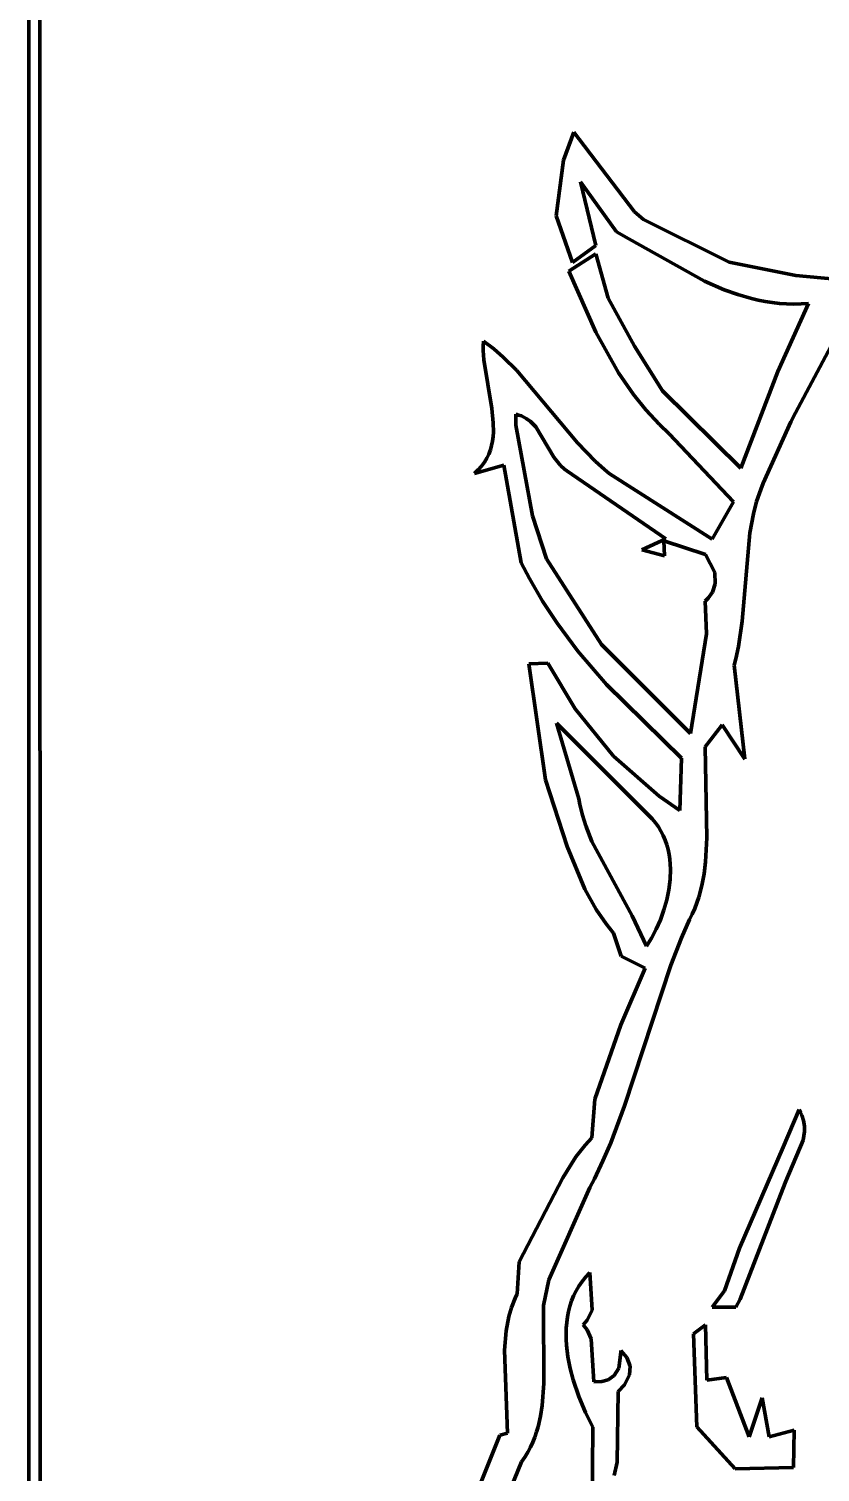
# Model space of a CAD drawing. Header units: millimetres. Extents: x 0 to 7.9, y 0 to 11.
# Drawn here: x 0 to 1, y 6.554 to 8.378 of the extents above; entities that cross this region are included whole.
import ezdxf

# ---------------------------------------------------------------- set-up
doc = ezdxf.new("R2010")
doc.units = ezdxf.units.MM
doc.layers.add('color#020202ff', color=7, linetype='CONTINUOUS', lineweight=100)
doc.layers.add('color#ffffffff', color=7, linetype='CONTINUOUS', lineweight=100)

msp = doc.modelspace()

# ---------------------------------------------------------------- linework, layer by layer
at = {"layer": 'color#020202ff'}
for p, q in [((0, 0), (0, 11.0278)), ((0.0134, 11.0278), (0.0151, 0.0128)), ((0.6759, 8.2121), (0.6887, 8.2475)), ((0.6887, 8.2475), (0.7655, 8.1469)), ((0.6663, 8.1418), (0.6759, 8.2121)), ((0.7429, 8.1217), (0.6972, 8.185)), ((0.6972, 8.185), (0.7165, 8.1045)), ((0.687, 8.0828), (0.6663, 8.1418)), ((0.7655, 8.1469), (0.7767, 8.1374)), ((0.7767, 8.1374), (0.8852, 8.0833)), ((0.7584, 8.1128), (0.7429, 8.1217)), ((0.7165, 8.1045), (0.687, 8.0828)), ((0.8541, 8.0592), (0.7584, 8.1128)), ((0.6827, 8.0719), (0.7167, 8.0941)), ((0.7167, 8.0941), (0.7321, 8.0378)), ((0.8852, 8.0833), (0.9693, 8.0664)), ((0.7167, 7.9951), (0.6827, 8.0719)), ((0.9693, 8.0664), (1.0193, 8.0619)), ((0.879, 8.0484), (0.8541, 8.0592)), ((0.896, 8.0423), (0.879, 8.0484)), ((0.7321, 8.0378), (0.7657, 7.9772)), ((0.9132, 8.0373), (0.896, 8.0423)), ((0.922, 8.0352), (0.9132, 8.0373)), ((0.9308, 8.0335), (0.922, 8.0352)), ((0.9397, 8.0322), (0.9308, 8.0335)), ((0.9487, 8.0312), (0.9397, 8.0322)), ((0.9466, 7.9454), (0.9855, 8.0313)), ((0.9578, 8.0306), (0.9487, 8.0312)), ((0.9669, 8.0304), (0.9578, 8.0306)), ((0.9762, 8.0306), (0.9669, 8.0304)), ((0.9855, 8.0313), (0.9762, 8.0306)), ((1.0345, 8.0154), (0.9689, 7.8931)), ((0.7454, 7.9437), (0.7167, 7.9951)), ((0.5743, 7.9719), (0.5744, 7.9778)), ((0.5749, 7.9599), (0.5743, 7.9719)), ((0.5744, 7.9778), (0.5748, 7.9836)), ((0.5748, 7.9836), (0.5876, 7.9738)), ((0.5876, 7.9738), (0.5997, 7.9634)), ((0.7657, 7.9772), (0.8009, 7.9207)), ((0.585, 7.8985), (0.5749, 7.9599)), ((0.5997, 7.9634), (0.6167, 7.9466)), ((0.6167, 7.9466), (0.6934, 7.8549)), ((0.7643, 7.9161), (0.7454, 7.9437)), ((0.8998, 7.8232), (0.9466, 7.9454)), ((0.78, 7.8966), (0.7643, 7.9161)), ((0.8009, 7.9207), (0.8998, 7.8232)), ((0.587, 7.8804), (0.585, 7.8985)), ((0.5871, 7.8687), (0.587, 7.8804)), ((0.6154, 7.8911), (0.6154, 7.8775)), ((0.6191, 7.8902), (0.6154, 7.8911)), ((0.6225, 7.889), (0.6191, 7.8902)), ((0.6287, 7.886), (0.6225, 7.889)), ((0.634, 7.8821), (0.6287, 7.886)), ((0.6408, 7.8751), (0.634, 7.8821)), ((0.7972, 7.8781), (0.78, 7.8966)), ((0.9632, 7.8818), (0.9281, 7.8039)), ((0.9689, 7.8931), (0.9632, 7.8818)), ((0.586, 7.8573), (0.5867, 7.8629)), ((0.5867, 7.8629), (0.5871, 7.8687)), ((0.6154, 7.8775), (0.6364, 7.763)), ((0.6636, 7.837), (0.6408, 7.8751)), ((0.8095, 7.8665), (0.7972, 7.8781)), ((0.8905, 7.7804), (0.8095, 7.8665)), ((0.5813, 7.8409), (0.5833, 7.8462)), ((0.5833, 7.8462), (0.5848, 7.8517)), ((0.5848, 7.8517), (0.586, 7.8573)), ((0.6934, 7.8549), (0.7156, 7.8319)), ((0.6003, 7.8267), (0.5633, 7.8162)), ((0.5681, 7.8209), (0.5723, 7.8257)), ((0.5723, 7.8257), (0.5758, 7.8306)), ((0.5758, 7.8306), (0.5788, 7.8357)), ((0.5788, 7.8357), (0.5813, 7.8409)), ((0.6223, 7.7034), (0.6003, 7.8267)), ((0.6721, 7.8264), (0.6636, 7.837)), ((0.6772, 7.8218), (0.6721, 7.8264)), ((0.7156, 7.8319), (0.7275, 7.8212)), ((0.5633, 7.8162), (0.5681, 7.8209)), ((0.68, 7.8198), (0.6772, 7.8218)), ((0.8051, 7.7338), (0.68, 7.8198)), ((0.7275, 7.8212), (0.7337, 7.8161)), ((0.7337, 7.8161), (0.8635, 7.7335)), ((0.9251, 7.7962), (0.9199, 7.7808)), ((0.9281, 7.8039), (0.9251, 7.7962)), ((0.8635, 7.7335), (0.8905, 7.7804)), ((0.9199, 7.7808), (0.9158, 7.7652)), ((0.6364, 7.763), (0.6543, 7.7084)), ((0.9158, 7.7652), (0.9114, 7.7415)), ((0.7746, 7.7198), (0.8051, 7.7338)), ((0.9114, 7.7415), (0.9017, 7.6295)), ((0.8035, 7.7123), (0.7746, 7.7198)), ((0.8552, 7.714), (0.8025, 7.7311)), ((0.8025, 7.7311), (0.8035, 7.7123)), ((0.6326, 7.6836), (0.6223, 7.7034)), ((0.6543, 7.7084), (0.7237, 7.6)), ((0.8669, 7.6914), (0.8552, 7.714)), ((0.6493, 7.6549), (0.6326, 7.6836)), ((0.8676, 7.6767), (0.8669, 7.6914)), ((0.8586, 7.6587), (0.8641, 7.6665)), ((0.8641, 7.6665), (0.8676, 7.6767)), ((0.6676, 7.6272), (0.6493, 7.6549)), ((0.8549, 7.6549), (0.8586, 7.6587)), ((0.8566, 7.6138), (0.8549, 7.6549)), ((0.6941, 7.5918), (0.6676, 7.6272)), ((0.9017, 7.6295), (0.8971, 7.5977)), ((0.8362, 7.4876), (0.8566, 7.6138)), ((0.73, 7.5497), (0.6941, 7.5918)), ((0.7237, 7.6), (0.8362, 7.4876)), ((0.8971, 7.5977), (0.8937, 7.582)), ((0.6318, 7.5759), (0.6559, 7.5767)), ((0.6532, 7.4291), (0.6318, 7.5759)), ((0.6559, 7.5767), (0.6906, 7.5189)), ((0.8937, 7.582), (0.8916, 7.5742)), ((0.8916, 7.5742), (0.9051, 7.4551)), ((0.8248, 7.4565), (0.73, 7.5497)), ((0.6906, 7.5189), (0.7389, 7.4593)), ((0.6668, 7.5007), (0.6952, 7.4053)), ((0.7784, 7.389), (0.6668, 7.5007)), ((0.8763, 7.4988), (0.855, 7.4709)), ((0.9051, 7.4551), (0.8763, 7.4988)), ((0.855, 7.4709), (0.8569, 7.356)), ((0.7389, 7.4593), (0.7966, 7.4086)), ((0.823, 7.3905), (0.8248, 7.4565)), ((0.6804, 7.3451), (0.6532, 7.4291)), ((0.6952, 7.4053), (0.6965, 7.3982)), ((0.7966, 7.4086), (0.823, 7.3905)), ((0.6965, 7.3982), (0.6998, 7.3844)), ((0.7834, 7.3845), (0.7784, 7.389)), ((0.6998, 7.3844), (0.704, 7.3709)), ((0.704, 7.3709), (0.7117, 7.3512)), ((0.788, 7.3798), (0.7834, 7.3845)), ((0.7921, 7.3748), (0.788, 7.3798)), ((0.7958, 7.3697), (0.7921, 7.3748)), ((0.799, 7.3643), (0.7958, 7.3697)), ((0.7117, 7.3512), (0.7624, 7.2573)), ((0.8018, 7.3587), (0.799, 7.3643)), ((0.8043, 7.353), (0.8018, 7.3587)), ((0.8063, 7.3471), (0.8043, 7.353)), ((0.8569, 7.356), (0.8554, 7.3255)), ((0.7029, 7.2909), (0.6804, 7.3451)), ((0.8079, 7.3411), (0.8063, 7.3471)), ((0.8092, 7.335), (0.8079, 7.3411)), ((0.8102, 7.3288), (0.8092, 7.335)), ((0.8108, 7.3225), (0.8102, 7.3288)), ((0.8106, 7.3032), (0.811, 7.3161)), ((0.811, 7.3161), (0.8108, 7.3225)), ((0.8554, 7.3255), (0.8535, 7.3105)), ((0.8091, 7.2903), (0.8106, 7.3032)), ((0.8507, 7.2957), (0.8468, 7.281)), ((0.8535, 7.3105), (0.8507, 7.2957)), ((0.7172, 7.2654), (0.7029, 7.2909)), ((0.8028, 7.2647), (0.8064, 7.2774)), ((0.8064, 7.2774), (0.8091, 7.2903)), ((0.8468, 7.281), (0.8444, 7.2738)), ((0.7297, 7.2472), (0.7172, 7.2654)), ((0.7983, 7.2524), (0.8028, 7.2647)), ((0.8386, 7.2595), (0.8352, 7.2525)), ((0.8417, 7.2666), (0.8386, 7.2595)), ((0.8444, 7.2738), (0.8417, 7.2666)), ((0.739, 7.2356), (0.7297, 7.2472)), ((0.7624, 7.2573), (0.7806, 7.2188)), ((0.7931, 7.2405), (0.7983, 7.2524)), ((0.8352, 7.2525), (0.825, 7.2296)), ((0.7486, 7.2064), (0.739, 7.2356)), ((0.7806, 7.2188), (0.7871, 7.2293)), ((0.7871, 7.2293), (0.7931, 7.2405)), ((0.825, 7.2296), (0.8113, 7.1949)), ((0.7791, 7.191), (0.7486, 7.2064)), ((0.7483, 7.1197), (0.7791, 7.191)), ((0.8113, 7.1949), (0.753, 7.0171)), ((0.7152, 7.0258), (0.7483, 7.1197)), ((0.7115, 6.9768), (0.7152, 7.0258)), ((0.753, 7.0171), (0.7355, 6.9705)), ((0.9535, 6.965), (0.9735, 7.0124)), ((0.9735, 7.0124), (0.9754, 7.009)), ((0.9754, 7.009), (0.977, 7.0055)), ((0.977, 7.0055), (0.9793, 6.9986)), ((0.9793, 6.9986), (0.9803, 6.9916)), ((0.9803, 6.9916), (0.9803, 6.9846)), ((0.6914, 6.9526), (0.703, 6.9675)), ((0.703, 6.9675), (0.7115, 6.9768)), ((0.7355, 6.9705), (0.7256, 6.9476)), ((0.9787, 6.974), (0.9567, 6.9221)), ((0.9803, 6.9846), (0.9787, 6.974)), ((0.6748, 6.9261), (0.6914, 6.9526)), ((0.8982, 6.8374), (0.9535, 6.965)), ((0.7256, 6.9476), (0.7149, 6.9251)), ((0.6196, 6.82), (0.6748, 6.9261)), ((0.7092, 6.914), (0.6571, 6.7975)), ((0.7149, 6.9251), (0.7092, 6.914)), ((0.9567, 6.9221), (0.9528, 6.9122)), ((0.9528, 6.9122), (0.8989, 6.7727)), ((0.8791, 6.7834), (0.8982, 6.8374)), ((0.6173, 6.7796), (0.6196, 6.82)), ((0.7038, 6.801), (0.7089, 6.8064)), ((0.7089, 6.8064), (0.7118, 6.7592)), ((0.6571, 6.7975), (0.6504, 6.7648)), ((0.6917, 6.7834), (0.6952, 6.7895)), ((0.6952, 6.7895), (0.6993, 6.7954)), ((0.6993, 6.7954), (0.7038, 6.801)), ((0.6101, 6.7625), (0.6146, 6.774)), ((0.6146, 6.774), (0.6173, 6.7796)), ((0.6838, 6.7641), (0.686, 6.7707)), ((0.686, 6.7707), (0.6886, 6.7771)), ((0.6886, 6.7771), (0.6917, 6.7834)), ((0.8637, 6.7627), (0.8791, 6.7834)), ((0.8989, 6.7727), (0.8937, 6.7629)), ((0.6031, 6.7329), (0.6066, 6.7508)), ((0.6066, 6.7508), (0.6101, 6.7625)), ((0.6504, 6.7648), (0.6509, 6.6664)), ((0.6798, 6.7434), (0.6808, 6.7504)), ((0.6808, 6.7504), (0.6821, 6.7573)), ((0.6821, 6.7573), (0.6838, 6.7641)), ((0.7118, 6.7592), (0.7057, 6.7463)), ((0.8937, 6.7629), (0.8637, 6.7627)), ((0.6011, 6.7085), (0.6031, 6.7329)), ((0.6791, 6.7291), (0.6793, 6.7363)), ((0.6793, 6.7363), (0.6798, 6.7434)), ((0.7057, 6.7463), (0.7007, 6.7404)), ((0.7007, 6.7404), (0.7057, 6.7342)), ((0.7057, 6.7342), (0.7108, 6.7227)), ((0.8402, 6.7291), (0.8552, 6.7403)), ((0.8552, 6.7403), (0.857, 6.6705)), ((0.6792, 6.7219), (0.6791, 6.7291)), ((0.6796, 6.7146), (0.6792, 6.7219)), ((0.6814, 6.6999), (0.6796, 6.7146)), ((0.7108, 6.7227), (0.714, 6.6684)), ((0.8441, 6.6115), (0.8402, 6.7291)), ((0.6048, 6.6035), (0.6011, 6.7085)), ((0.6843, 6.6853), (0.6814, 6.6999)), ((0.7457, 6.6859), (0.7483, 6.7056)), ((0.7483, 6.7056), (0.7482, 6.7082)), ((0.7482, 6.7082), (0.7557, 6.6993)), ((0.7557, 6.6993), (0.76, 6.6882)), ((0.6881, 6.6708), (0.6843, 6.6853)), ((0.7323, 6.671), (0.7399, 6.6763)), ((0.7399, 6.6763), (0.7457, 6.6859)), ((0.7594, 6.6771), (0.753, 6.6645)), ((0.76, 6.6882), (0.7594, 6.6771)), ((0.6509, 6.6664), (0.649, 6.6387)), ((0.6952, 6.6497), (0.6881, 6.6708)), ((0.714, 6.6684), (0.7241, 6.6687)), ((0.7241, 6.6687), (0.7323, 6.671)), ((0.753, 6.6645), (0.7448, 6.6561)), ((0.857, 6.6705), (0.882, 6.6737)), ((0.882, 6.6737), (0.9106, 6.5988)), ((0.7037, 6.6297), (0.6952, 6.6497)), ((0.7448, 6.6561), (0.7438, 6.5671)), ((0.9106, 6.5988), (0.927, 6.6483)), ((0.927, 6.6483), (0.9357, 6.599)), ((0.6469, 6.625), (0.6438, 6.6116)), ((0.649, 6.6387), (0.6469, 6.625)), ((0.713, 6.6112), (0.7037, 6.6297)), ((0.5955, 6.6011), (0.6048, 6.6035)), ((0.6418, 6.6051), (0.6395, 6.5986)), ((0.6438, 6.6116), (0.6418, 6.6051)), ((0.7114, 6.4035), (0.713, 6.6112)), ((0.8926, 6.5586), (0.8441, 6.6115)), ((0.9357, 6.599), (0.9672, 6.6074)), ((0.9672, 6.6074), (0.9665, 6.5602)), ((0.4808, 6.3169), (0.5955, 6.6011)), ((0.6339, 6.5858), (0.6306, 6.5796)), ((0.6369, 6.5921), (0.6339, 6.5858)), ((0.6395, 6.5986), (0.6369, 6.5921)), ((0.6226, 6.5674), (0.5503, 6.3896)), ((0.6268, 6.5734), (0.6226, 6.5674)), ((0.6306, 6.5796), (0.6268, 6.5734)), ((0.7438, 6.5671), (0.74, 6.55)), ((0.9665, 6.5602), (0.8926, 6.5586))]:
    msp.add_line(p, q, dxfattribs=at)
at = {"layer": 'color#ffffffff'}
for p, q in [((0.0151, 0.0128), (0.0134, 11.0278)), ((0.6887, 8.2475), (0.6759, 8.2121)), ((0.7655, 8.1469), (0.6887, 8.2475)), ((0.6759, 8.2121), (0.6663, 8.1418)), ((0.7165, 8.1045), (0.6972, 8.185)), ((0.6972, 8.185), (0.7429, 8.1217)), ((0.6663, 8.1418), (0.687, 8.0828)), ((0.7767, 8.1374), (0.7655, 8.1469)), ((0.8852, 8.0833), (0.7767, 8.1374)), ((0.7429, 8.1217), (0.7584, 8.1128)), ((0.687, 8.0828), (0.7165, 8.1045)), ((0.7584, 8.1128), (0.8541, 8.0592)), ((0.7167, 8.0941), (0.6827, 8.0719)), ((0.7321, 8.0378), (0.7167, 8.0941)), ((0.9693, 8.0664), (0.8852, 8.0833)), ((0.6827, 8.0719), (0.7167, 7.9951)), ((1.0193, 8.0619), (0.9693, 8.0664)), ((0.8541, 8.0592), (0.879, 8.0484)), ((0.879, 8.0484), (0.896, 8.0423)), ((0.7657, 7.9772), (0.7321, 8.0378)), ((0.896, 8.0423), (0.9132, 8.0373)), ((0.9132, 8.0373), (0.922, 8.0352)), ((0.922, 8.0352), (0.9308, 8.0335)), ((0.9308, 8.0335), (0.9397, 8.0322)), ((0.9397, 8.0322), (0.9487, 8.0312)), ((0.9855, 8.0313), (0.9466, 7.9454)), ((0.9487, 8.0312), (0.9578, 8.0306)), ((0.9578, 8.0306), (0.9669, 8.0304)), ((0.9669, 8.0304), (0.9762, 8.0306)), ((0.9762, 8.0306), (0.9855, 8.0313)), ((0.9689, 7.8931), (1.0345, 8.0154)), ((0.7167, 7.9951), (0.7454, 7.9437)), ((0.5744, 7.9778), (0.5743, 7.9719)), ((0.5743, 7.9719), (0.5749, 7.9599)), ((0.5748, 7.9836), (0.5744, 7.9778)), ((0.5876, 7.9738), (0.5748, 7.9836)), ((0.5997, 7.9634), (0.5876, 7.9738)), ((0.8009, 7.9207), (0.7657, 7.9772)), ((0.5749, 7.9599), (0.585, 7.8985)), ((0.6167, 7.9466), (0.5997, 7.9634)), ((0.6934, 7.8549), (0.6167, 7.9466)), ((0.7454, 7.9437), (0.7643, 7.9161)), ((0.9466, 7.9454), (0.8998, 7.8232)), ((0.7643, 7.9161), (0.78, 7.8966)), ((0.8998, 7.8232), (0.8009, 7.9207)), ((0.585, 7.8985), (0.587, 7.8804)), ((0.587, 7.8804), (0.5871, 7.8687)), ((0.6154, 7.8911), (0.6191, 7.8902)), ((0.6154, 7.8775), (0.6154, 7.8911)), ((0.6191, 7.8902), (0.6225, 7.889)), ((0.6225, 7.889), (0.6287, 7.886)), ((0.6287, 7.886), (0.634, 7.8821)), ((0.634, 7.8821), (0.6408, 7.8751)), ((0.78, 7.8966), (0.7972, 7.8781)), ((0.9281, 7.8039), (0.9632, 7.8818)), ((0.9632, 7.8818), (0.9689, 7.8931)), ((0.5867, 7.8629), (0.586, 7.8573)), ((0.5871, 7.8687), (0.5867, 7.8629)), ((0.6364, 7.763), (0.6154, 7.8775)), ((0.6408, 7.8751), (0.6636, 7.837)), ((0.7972, 7.8781), (0.8095, 7.8665)), ((0.8095, 7.8665), (0.8905, 7.7804)), ((0.5833, 7.8462), (0.5813, 7.8409)), ((0.5848, 7.8517), (0.5833, 7.8462)), ((0.586, 7.8573), (0.5848, 7.8517)), ((0.7156, 7.8319), (0.6934, 7.8549)), ((0.5633, 7.8162), (0.6003, 7.8267)), ((0.5723, 7.8257), (0.5681, 7.8209)), ((0.5758, 7.8306), (0.5723, 7.8257)), ((0.5788, 7.8357), (0.5758, 7.8306)), ((0.5813, 7.8409), (0.5788, 7.8357)), ((0.6003, 7.8267), (0.6223, 7.7034)), ((0.6636, 7.837), (0.6721, 7.8264)), ((0.6721, 7.8264), (0.6772, 7.8218)), ((0.7275, 7.8212), (0.7156, 7.8319)), ((0.5681, 7.8209), (0.5633, 7.8162)), ((0.6772, 7.8218), (0.68, 7.8198)), ((0.68, 7.8198), (0.8051, 7.7338)), ((0.7337, 7.8161), (0.7275, 7.8212)), ((0.8635, 7.7335), (0.7337, 7.8161)), ((0.9199, 7.7808), (0.9251, 7.7962)), ((0.9251, 7.7962), (0.9281, 7.8039)), ((0.8905, 7.7804), (0.8635, 7.7335)), ((0.9158, 7.7652), (0.9199, 7.7808)), ((0.6543, 7.7084), (0.6364, 7.763)), ((0.9114, 7.7415), (0.9158, 7.7652)), ((0.8051, 7.7338), (0.7746, 7.7198)), ((0.9017, 7.6295), (0.9114, 7.7415)), ((0.7746, 7.7198), (0.8035, 7.7123)), ((0.8035, 7.7123), (0.8025, 7.7311)), ((0.8025, 7.7311), (0.8552, 7.714)), ((0.6223, 7.7034), (0.6326, 7.6836)), ((0.7237, 7.6), (0.6543, 7.7084)), ((0.8552, 7.714), (0.8669, 7.6914)), ((0.6326, 7.6836), (0.6493, 7.6549)), ((0.8669, 7.6914), (0.8676, 7.6767)), ((0.8641, 7.6665), (0.8586, 7.6587)), ((0.8676, 7.6767), (0.8641, 7.6665)), ((0.6493, 7.6549), (0.6676, 7.6272)), ((0.8586, 7.6587), (0.8549, 7.6549)), ((0.8549, 7.6549), (0.8566, 7.6138)), ((0.6676, 7.6272), (0.6941, 7.5918)), ((0.8971, 7.5977), (0.9017, 7.6295)), ((0.8566, 7.6138), (0.8362, 7.4876)), ((0.6941, 7.5918), (0.73, 7.5497)), ((0.8362, 7.4876), (0.7237, 7.6)), ((0.8937, 7.582), (0.8971, 7.5977)), ((0.6559, 7.5767), (0.6318, 7.5759)), ((0.6318, 7.5759), (0.6532, 7.4291)), ((0.6906, 7.5189), (0.6559, 7.5767)), ((0.8916, 7.5742), (0.8937, 7.582)), ((0.9051, 7.4551), (0.8916, 7.5742)), ((0.73, 7.5497), (0.8248, 7.4565)), ((0.7389, 7.4593), (0.6906, 7.5189)), ((0.6668, 7.5007), (0.7784, 7.389)), ((0.6952, 7.4053), (0.6668, 7.5007)), ((0.855, 7.4709), (0.8763, 7.4988)), ((0.8763, 7.4988), (0.9051, 7.4551)), ((0.8569, 7.356), (0.855, 7.4709)), ((0.7966, 7.4086), (0.7389, 7.4593)), ((0.8248, 7.4565), (0.823, 7.3905)), ((0.6532, 7.4291), (0.6804, 7.3451)), ((0.6965, 7.3982), (0.6952, 7.4053)), ((0.823, 7.3905), (0.7966, 7.4086)), ((0.6998, 7.3844), (0.6965, 7.3982)), ((0.7784, 7.389), (0.7834, 7.3845)), ((0.704, 7.3709), (0.6998, 7.3844)), ((0.7117, 7.3512), (0.704, 7.3709)), ((0.7834, 7.3845), (0.788, 7.3798)), ((0.788, 7.3798), (0.7921, 7.3748)), ((0.7921, 7.3748), (0.7958, 7.3697)), ((0.7958, 7.3697), (0.799, 7.3643)), ((0.7624, 7.2573), (0.7117, 7.3512)), ((0.799, 7.3643), (0.8018, 7.3587)), ((0.8018, 7.3587), (0.8043, 7.353)), ((0.8043, 7.353), (0.8063, 7.3471)), ((0.8554, 7.3255), (0.8569, 7.356)), ((0.6804, 7.3451), (0.7029, 7.2909)), ((0.8063, 7.3471), (0.8079, 7.3411)), ((0.8079, 7.3411), (0.8092, 7.335)), ((0.8092, 7.335), (0.8102, 7.3288)), ((0.8102, 7.3288), (0.8108, 7.3225)), ((0.811, 7.3161), (0.8106, 7.3032)), ((0.8108, 7.3225), (0.811, 7.3161)), ((0.8535, 7.3105), (0.8554, 7.3255)), ((0.8106, 7.3032), (0.8091, 7.2903)), ((0.8468, 7.281), (0.8507, 7.2957)), ((0.8507, 7.2957), (0.8535, 7.3105)), ((0.7029, 7.2909), (0.7172, 7.2654)), ((0.8064, 7.2774), (0.8028, 7.2647)), ((0.8091, 7.2903), (0.8064, 7.2774)), ((0.8444, 7.2738), (0.8468, 7.281)), ((0.7172, 7.2654), (0.7297, 7.2472)), ((0.8028, 7.2647), (0.7983, 7.2524)), ((0.8352, 7.2525), (0.8386, 7.2595)), ((0.8386, 7.2595), (0.8417, 7.2666)), ((0.8417, 7.2666), (0.8444, 7.2738)), ((0.7297, 7.2472), (0.739, 7.2356)), ((0.7806, 7.2188), (0.7624, 7.2573)), ((0.7983, 7.2524), (0.7931, 7.2405)), ((0.825, 7.2296), (0.8352, 7.2525)), ((0.739, 7.2356), (0.7486, 7.2064)), ((0.7871, 7.2293), (0.7806, 7.2188)), ((0.7931, 7.2405), (0.7871, 7.2293)), ((0.8113, 7.1949), (0.825, 7.2296)), ((0.7486, 7.2064), (0.7791, 7.191)), ((0.7791, 7.191), (0.7483, 7.1197)), ((0.753, 7.0171), (0.8113, 7.1949)), ((0.7483, 7.1197), (0.7152, 7.0258)), ((0.7152, 7.0258), (0.7115, 6.9768)), ((0.7355, 6.9705), (0.753, 7.0171)), ((0.9735, 7.0124), (0.9535, 6.965)), ((0.9754, 7.009), (0.9735, 7.0124)), ((0.977, 7.0055), (0.9754, 7.009)), ((0.9793, 6.9986), (0.977, 7.0055)), ((0.9803, 6.9916), (0.9793, 6.9986)), ((0.9803, 6.9846), (0.9803, 6.9916)), ((0.703, 6.9675), (0.6914, 6.9526)), ((0.7115, 6.9768), (0.703, 6.9675)), ((0.7256, 6.9476), (0.7355, 6.9705)), ((0.9567, 6.9221), (0.9787, 6.974)), ((0.9787, 6.974), (0.9803, 6.9846)), ((0.6914, 6.9526), (0.6748, 6.9261)), ((0.9535, 6.965), (0.8982, 6.8374)), ((0.7149, 6.9251), (0.7256, 6.9476)), ((0.6748, 6.9261), (0.6196, 6.82)), ((0.6571, 6.7975), (0.7092, 6.914)), ((0.7092, 6.914), (0.7149, 6.9251)), ((0.9528, 6.9122), (0.9567, 6.9221)), ((0.8989, 6.7727), (0.9528, 6.9122)), ((0.8982, 6.8374), (0.8791, 6.7834)), ((0.6196, 6.82), (0.6173, 6.7796)), ((0.7089, 6.8064), (0.7038, 6.801)), ((0.7118, 6.7592), (0.7089, 6.8064)), ((0.6504, 6.7648), (0.6571, 6.7975)), ((0.6952, 6.7895), (0.6917, 6.7834)), ((0.6993, 6.7954), (0.6952, 6.7895)), ((0.7038, 6.801), (0.6993, 6.7954)), ((0.6146, 6.774), (0.6101, 6.7625)), ((0.6173, 6.7796), (0.6146, 6.774)), ((0.686, 6.7707), (0.6838, 6.7641)), ((0.6886, 6.7771), (0.686, 6.7707)), ((0.6917, 6.7834), (0.6886, 6.7771)), ((0.8791, 6.7834), (0.8637, 6.7627)), ((0.8937, 6.7629), (0.8989, 6.7727)), ((0.6066, 6.7508), (0.6031, 6.7329)), ((0.6101, 6.7625), (0.6066, 6.7508)), ((0.6509, 6.6664), (0.6504, 6.7648)), ((0.6808, 6.7504), (0.6798, 6.7434)), ((0.6821, 6.7573), (0.6808, 6.7504)), ((0.6838, 6.7641), (0.6821, 6.7573)), ((0.7057, 6.7463), (0.7118, 6.7592)), ((0.8637, 6.7627), (0.8937, 6.7629)), ((0.6031, 6.7329), (0.6011, 6.7085)), ((0.6793, 6.7363), (0.6791, 6.7291)), ((0.6798, 6.7434), (0.6793, 6.7363)), ((0.7007, 6.7404), (0.7057, 6.7463)), ((0.7057, 6.7342), (0.7007, 6.7404)), ((0.7108, 6.7227), (0.7057, 6.7342)), ((0.8552, 6.7403), (0.8402, 6.7291)), ((0.857, 6.6705), (0.8552, 6.7403)), ((0.6791, 6.7291), (0.6792, 6.7219)), ((0.6792, 6.7219), (0.6796, 6.7146)), ((0.6796, 6.7146), (0.6814, 6.6999)), ((0.714, 6.6684), (0.7108, 6.7227)), ((0.8402, 6.7291), (0.8441, 6.6115)), ((0.6011, 6.7085), (0.6048, 6.6035)), ((0.6814, 6.6999), (0.6843, 6.6853)), ((0.7483, 6.7056), (0.7457, 6.6859)), ((0.7557, 6.6993), (0.7482, 6.7082)), ((0.7482, 6.7082), (0.7483, 6.7056)), ((0.76, 6.6882), (0.7557, 6.6993)), ((0.6843, 6.6853), (0.6881, 6.6708)), ((0.7399, 6.6763), (0.7323, 6.671)), ((0.7457, 6.6859), (0.7399, 6.6763)), ((0.753, 6.6645), (0.7594, 6.6771)), ((0.7594, 6.6771), (0.76, 6.6882)), ((0.649, 6.6387), (0.6509, 6.6664)), ((0.6881, 6.6708), (0.6952, 6.6497)), ((0.7241, 6.6687), (0.714, 6.6684)), ((0.7323, 6.671), (0.7241, 6.6687)), ((0.7448, 6.6561), (0.753, 6.6645)), ((0.882, 6.6737), (0.857, 6.6705)), ((0.9106, 6.5988), (0.882, 6.6737)), ((0.6952, 6.6497), (0.7037, 6.6297)), ((0.7438, 6.5671), (0.7448, 6.6561)), ((0.927, 6.6483), (0.9106, 6.5988)), ((0.9357, 6.599), (0.927, 6.6483)), ((0.6438, 6.6116), (0.6469, 6.625)), ((0.6469, 6.625), (0.649, 6.6387)), ((0.7037, 6.6297), (0.713, 6.6112)), ((0.6048, 6.6035), (0.5955, 6.6011)), ((0.6395, 6.5986), (0.6418, 6.6051)), ((0.6418, 6.6051), (0.6438, 6.6116)), ((0.713, 6.6112), (0.7114, 6.4035)), ((0.8441, 6.6115), (0.8926, 6.5586)), ((0.9672, 6.6074), (0.9357, 6.599)), ((0.9665, 6.5602), (0.9672, 6.6074)), ((0.5955, 6.6011), (0.4808, 6.3169)), ((0.6306, 6.5796), (0.6339, 6.5858)), ((0.6339, 6.5858), (0.6369, 6.5921)), ((0.6369, 6.5921), (0.6395, 6.5986)), ((0.5503, 6.3896), (0.6226, 6.5674)), ((0.6226, 6.5674), (0.6268, 6.5734)), ((0.6268, 6.5734), (0.6306, 6.5796)), ((0.74, 6.55), (0.7438, 6.5671)), ((0.8926, 6.5586), (0.9665, 6.5602))]:
    msp.add_line(p, q, dxfattribs=at)

doc.saveas('drawing.dxf')
